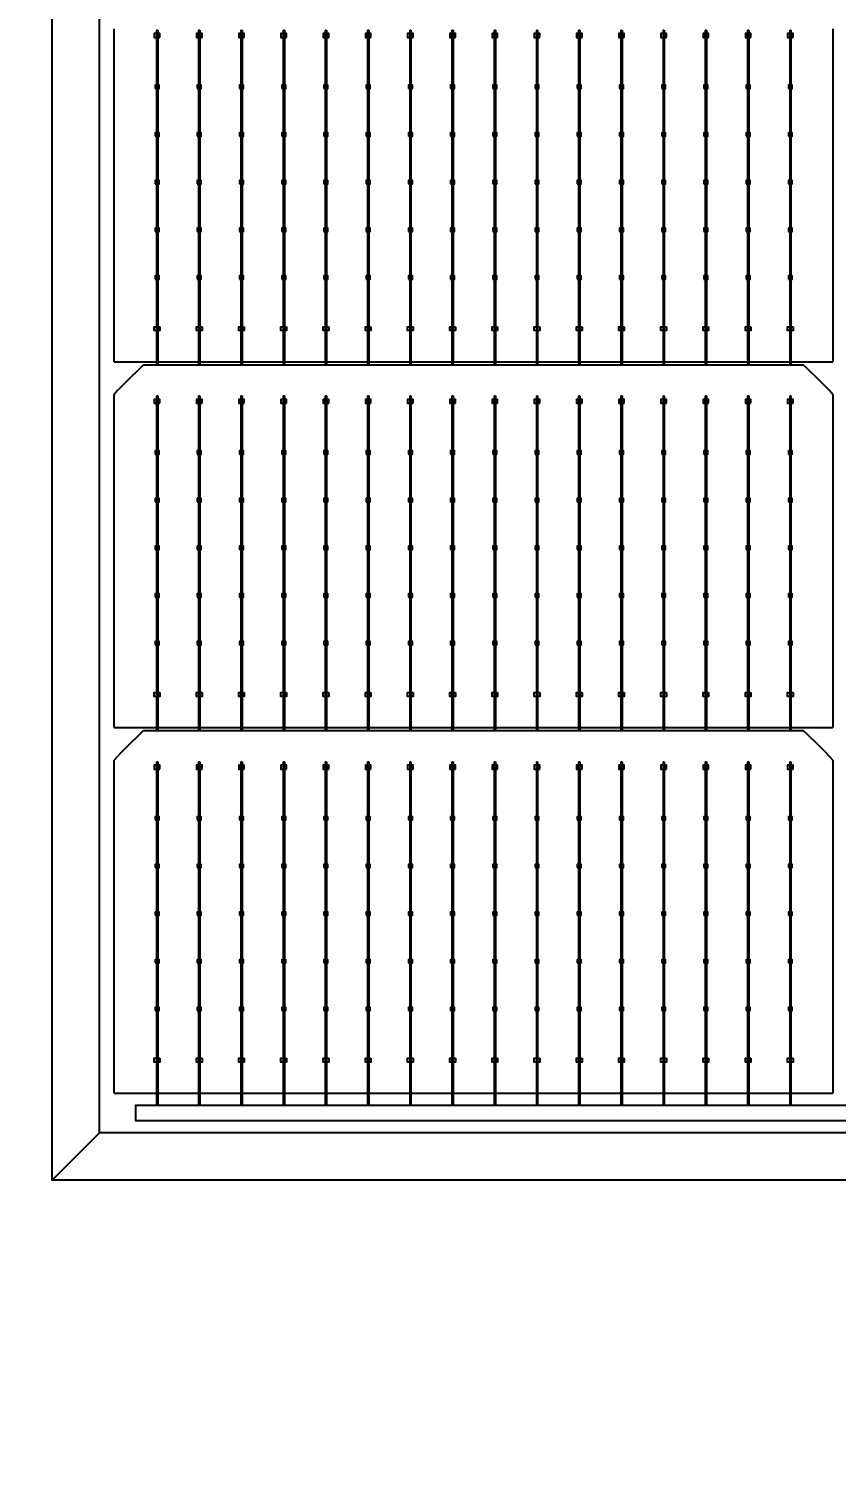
# Model space of a CAD drawing. Header units: millimetres. Extents: x 10297564 to 11610295, y -9287743 to -8409454.
# Drawn here: x 10666848 to 10668490, y -9208731 to -9205814 of the extents above; entities that cross this region are included whole.
import ezdxf

# ---------------------------------------------------------------- set-up
doc = ezdxf.new("R2010")
doc.units = ezdxf.units.MM
doc.header["$LTSCALE"] = 100
doc.layers.add('E1', color=1, linetype='Continuous')
doc.layers.add('TEXTLINE', color=1, linetype='Continuous')
doc.styles.add('HL-S1', font='DotumChe.ttf')
doc.dimstyles.new('HL-300', dxfattribs={"dimscale": 150, "dimtxt": 3, "dimasz": 0.8, "dimexe": 1.5, "dimexo": 2, "dimgap": 0.5, "dimtad": 1, "dimdec": 0, "dimzin": 0, "dimdsep": 46, "dimlunit": 6, "dimtxsty": 'HL-S1', "dimblk": 'HL-DOT', "dimcen": 1.5, "dimdle": 1.5, "dimclrd": 256, "dimclre": 256, "dimclrt": 3, "dimadec": 0, "dimazin": 0, "dimtfac": 1, "dimtdec": 0, "dimtix": 1, "dimtmove": 2, "dimatfit": 3, "dimldrblk": 'DOTSMALL', "dimfxl": 1.5, "dimtolj": 1, "dimtzin": 0, "dimlwd": -1, "dimarcsym": 0})

# ---------------------------------------------------------------- blocks, each defined once
blk = doc.blocks.new('635W')
for p, q in [((10686106.06, -10026339.84), (10686106.06, -10026424.64)), ((10686106.38, -10026339.84), (10686106.38, -10026424.64)), ((10686116.76, -10026339.84), (10686116.76, -10026424.64)), ((10686117.08, -10026339.84), (10686117.08, -10026424.64)), ((10686127.46, -10026339.84), (10686127.46, -10026424.64)), ((10686127.78, -10026339.84), (10686127.78, -10026424.64)), ((10686138.16, -10026339.84), (10686138.16, -10026424.64)), ((10686138.48, -10026339.84), (10686138.48, -10026424.64)), ((10686148.86, -10026339.84), (10686148.86, -10026424.64)), ((10686149.18, -10026339.84), (10686149.18, -10026424.64)), ((10686159.56, -10026339.84), (10686159.56, -10026424.64)), ((10686159.88, -10026339.84), (10686159.88, -10026424.64)), ((10686170.26, -10026339.84), (10686170.26, -10026424.64)), ((10686170.58, -10026339.84), (10686170.58, -10026424.64)), ((10686180.96, -10026339.84), (10686180.96, -10026424.64)), ((10686181.28, -10026339.84), (10686181.28, -10026424.64)), ((10686191.66, -10026339.84), (10686191.66, -10026424.64)), ((10686191.98, -10026339.84), (10686191.98, -10026424.64)), ((10686202.36, -10026339.84), (10686202.36, -10026424.64)), ((10686202.68, -10026339.84), (10686202.68, -10026424.64)), ((10686213.06, -10026339.84), (10686213.06, -10026424.64)), ((10686213.38, -10026339.84), (10686213.38, -10026424.64)), ((10686223.76, -10026339.84), (10686223.76, -10026424.64)), ((10686224.08, -10026339.84), (10686224.08, -10026424.64)), ((10686234.46, -10026339.84), (10686234.46, -10026424.64)), ((10686234.78, -10026339.84), (10686234.78, -10026424.64)), ((10686245.16, -10026339.84), (10686245.16, -10026424.64)), ((10686245.48, -10026339.84), (10686245.48, -10026424.64)), ((10686255.86, -10026339.84), (10686255.86, -10026424.64)), ((10686256.18, -10026339.84), (10686256.18, -10026424.64)), ((10686266.56, -10026339.84), (10686266.56, -10026424.64)), ((10686266.88, -10026339.84), (10686266.88, -10026424.64)), ((10686095.32, -10026423.84), (10686277.52, -10026423.84)), ((10686106.06, -10026432.51), (10686106.06, -10026517.32)), ((10686106.38, -10026432.51), (10686106.38, -10026517.32)), ((10686116.76, -10026432.51), (10686116.76, -10026517.32)), ((10686117.08, -10026432.51), (10686117.08, -10026517.32)), ((10686127.46, -10026432.51), (10686127.46, -10026517.32)), ((10686127.78, -10026432.51), (10686127.78, -10026517.32)), ((10686138.16, -10026432.51), (10686138.16, -10026517.32)), ((10686138.48, -10026432.51), (10686138.48, -10026517.32)), ((10686148.86, -10026432.51), (10686148.86, -10026517.32)), ((10686149.18, -10026432.51), (10686149.18, -10026517.32)), ((10686159.56, -10026432.51), (10686159.56, -10026517.32)), ((10686159.88, -10026432.51), (10686159.88, -10026517.32)), ((10686170.26, -10026432.51), (10686170.26, -10026517.32)), ((10686170.58, -10026432.51), (10686170.58, -10026517.32)), ((10686180.96, -10026432.51), (10686180.96, -10026517.32)), ((10686181.28, -10026432.51), (10686181.28, -10026517.32)), ((10686191.66, -10026432.51), (10686191.66, -10026517.32)), ((10686191.98, -10026432.51), (10686191.98, -10026517.32)), ((10686202.36, -10026432.51), (10686202.36, -10026517.32)), ((10686202.68, -10026432.51), (10686202.68, -10026517.32)), ((10686213.06, -10026432.51), (10686213.06, -10026517.32)), ((10686213.38, -10026432.51), (10686213.38, -10026517.32)), ((10686223.76, -10026432.51), (10686223.76, -10026517.32)), ((10686224.08, -10026432.51), (10686224.08, -10026517.32)), ((10686234.46, -10026432.51), (10686234.46, -10026517.32)), ((10686234.78, -10026432.51), (10686234.78, -10026517.32)), ((10686245.16, -10026432.51), (10686245.16, -10026517.32)), ((10686245.48, -10026432.51), (10686245.48, -10026517.32)), ((10686255.86, -10026432.51), (10686255.86, -10026517.32)), ((10686256.18, -10026432.51), (10686256.18, -10026517.32)), ((10686266.56, -10026432.51), (10686266.56, -10026517.32)), ((10686266.88, -10026432.51), (10686266.88, -10026517.32)), ((10686095.32, -10026516.51), (10686277.52, -10026516.51)), ((10686106.06, -10026525.19), (10686106.06, -10026612.19)), ((10686106.38, -10026525.19), (10686106.38, -10026612.19)), ((10686116.76, -10026525.19), (10686116.76, -10026612.19)), ((10686117.08, -10026525.19), (10686117.08, -10026612.19)), ((10686127.46, -10026525.19), (10686127.46, -10026612.19)), ((10686127.78, -10026525.19), (10686127.78, -10026612.19)), ((10686138.16, -10026525.19), (10686138.16, -10026612.19)), ((10686138.48, -10026525.19), (10686138.48, -10026612.19)), ((10686148.86, -10026525.19), (10686148.86, -10026612.19)), ((10686149.18, -10026525.19), (10686149.18, -10026612.19)), ((10686159.56, -10026525.19), (10686159.56, -10026612.19)), ((10686159.88, -10026525.19), (10686159.88, -10026612.19)), ((10686170.26, -10026525.19), (10686170.26, -10026612.19)), ((10686170.58, -10026525.19), (10686170.58, -10026612.19)), ((10686180.96, -10026525.19), (10686180.96, -10026612.19)), ((10686181.28, -10026525.19), (10686181.28, -10026612.19)), ((10686191.66, -10026525.19), (10686191.66, -10026612.19)), ((10686191.98, -10026525.19), (10686191.98, -10026612.19)), ((10686202.36, -10026525.19), (10686202.36, -10026612.19)), ((10686202.68, -10026525.19), (10686202.68, -10026612.19)), ((10686213.06, -10026525.19), (10686213.06, -10026612.19)), ((10686213.38, -10026525.19), (10686213.38, -10026612.19)), ((10686223.76, -10026525.19), (10686223.76, -10026612.19)), ((10686224.08, -10026525.19), (10686224.08, -10026612.19)), ((10686234.46, -10026525.19), (10686234.46, -10026612.19)), ((10686234.78, -10026525.19), (10686234.78, -10026612.19)), ((10686245.16, -10026525.19), (10686245.16, -10026612.19)), ((10686245.48, -10026525.19), (10686245.48, -10026612.19)), ((10686255.86, -10026525.19), (10686255.86, -10026612.19)), ((10686256.18, -10026525.19), (10686256.18, -10026612.19)), ((10686266.56, -10026525.19), (10686266.56, -10026612.19)), ((10686266.88, -10026525.19), (10686266.88, -10026612.19)), ((10686095.32, -10026609.19), (10686277.52, -10026609.19)), ((10686091.67, -10026619.21), (10686079.67, -10026631.21))]:
    blk.add_line(p, q)
for points in [[(10686079.67, -10024167.21), (10687212.67, -10024167.21), (10687212.67, -10026631.21), (10686079.67, -10026631.21)], [(10686091.67, -10024179.21), (10687200.67, -10024179.21), (10687200.67, -10026619.21), (10686091.67, -10026619.21)], [(10686106.92, -10026341.71), (10686106.92, -10026340.71), (10686105.52, -10026340.71), (10686105.52, -10026341.71)], [(10686117.62, -10026341.71), (10686117.62, -10026340.71), (10686116.22, -10026340.71), (10686116.22, -10026341.71)], [(10686128.32, -10026341.71), (10686128.32, -10026340.71), (10686126.92, -10026340.71), (10686126.92, -10026341.71)], [(10686139.02, -10026341.71), (10686139.02, -10026340.71), (10686137.62, -10026340.71), (10686137.62, -10026341.71)], [(10686149.72, -10026341.71), (10686149.72, -10026340.71), (10686148.32, -10026340.71), (10686148.32, -10026341.71)], [(10686160.42, -10026341.71), (10686160.42, -10026340.71), (10686159.02, -10026340.71), (10686159.02, -10026341.71)], [(10686171.12, -10026341.71), (10686171.12, -10026340.71), (10686169.72, -10026340.71), (10686169.72, -10026341.71)], [(10686181.82, -10026341.71), (10686181.82, -10026340.71), (10686180.42, -10026340.71), (10686180.42, -10026341.71)], [(10686192.52, -10026341.71), (10686192.52, -10026340.71), (10686191.12, -10026340.71), (10686191.12, -10026341.71)], [(10686203.22, -10026341.71), (10686203.22, -10026340.71), (10686201.82, -10026340.71), (10686201.82, -10026341.71)], [(10686213.92, -10026341.71), (10686213.92, -10026340.71), (10686212.52, -10026340.71), (10686212.52, -10026341.71)], [(10686224.62, -10026341.71), (10686224.62, -10026340.71), (10686223.22, -10026340.71), (10686223.22, -10026341.71)], [(10686235.32, -10026341.71), (10686235.32, -10026340.71), (10686233.92, -10026340.71), (10686233.92, -10026341.71)], [(10686246.02, -10026341.71), (10686246.02, -10026340.71), (10686244.62, -10026340.71), (10686244.62, -10026341.71)], [(10686256.72, -10026341.71), (10686256.72, -10026340.71), (10686255.32, -10026340.71), (10686255.32, -10026341.71)], [(10686267.42, -10026341.71), (10686267.42, -10026340.71), (10686266.02, -10026340.71), (10686266.02, -10026341.71)], [(10686105.72, -10026354.58), (10686106.72, -10026354.58), (10686106.72, -10026353.78), (10686105.72, -10026353.78)], [(10686116.42, -10026354.58), (10686117.42, -10026354.58), (10686117.42, -10026353.78), (10686116.42, -10026353.78)], [(10686127.12, -10026354.58), (10686128.12, -10026354.58), (10686128.12, -10026353.78), (10686127.12, -10026353.78)], [(10686137.82, -10026354.58), (10686138.82, -10026354.58), (10686138.82, -10026353.78), (10686137.82, -10026353.78)], [(10686148.52, -10026354.58), (10686149.52, -10026354.58), (10686149.52, -10026353.78), (10686148.52, -10026353.78)], [(10686159.22, -10026354.58), (10686160.22, -10026354.58), (10686160.22, -10026353.78), (10686159.22, -10026353.78)], [(10686169.92, -10026354.58), (10686170.92, -10026354.58), (10686170.92, -10026353.78), (10686169.92, -10026353.78)], [(10686180.62, -10026354.58), (10686181.62, -10026354.58), (10686181.62, -10026353.78), (10686180.62, -10026353.78)], [(10686191.32, -10026354.58), (10686192.32, -10026354.58), (10686192.32, -10026353.78), (10686191.32, -10026353.78)], [(10686202.02, -10026354.58), (10686203.02, -10026354.58), (10686203.02, -10026353.78), (10686202.02, -10026353.78)], [(10686212.72, -10026354.58), (10686213.72, -10026354.58), (10686213.72, -10026353.78), (10686212.72, -10026353.78)], [(10686223.42, -10026354.58), (10686224.42, -10026354.58), (10686224.42, -10026353.78), (10686223.42, -10026353.78)], [(10686234.12, -10026354.58), (10686235.12, -10026354.58), (10686235.12, -10026353.78), (10686234.12, -10026353.78)], [(10686244.82, -10026354.58), (10686245.82, -10026354.58), (10686245.82, -10026353.78), (10686244.82, -10026353.78)], [(10686255.52, -10026354.58), (10686256.52, -10026354.58), (10686256.52, -10026353.78), (10686255.52, -10026353.78)], [(10686266.22, -10026354.58), (10686267.22, -10026354.58), (10686267.22, -10026353.78), (10686266.22, -10026353.78)], [(10686105.72, -10026366.66), (10686106.72, -10026366.66), (10686106.72, -10026365.86), (10686105.72, -10026365.86)], [(10686116.42, -10026366.66), (10686117.42, -10026366.66), (10686117.42, -10026365.86), (10686116.42, -10026365.86)], [(10686127.12, -10026366.66), (10686128.12, -10026366.66), (10686128.12, -10026365.86), (10686127.12, -10026365.86)], [(10686137.82, -10026366.66), (10686138.82, -10026366.66), (10686138.82, -10026365.86), (10686137.82, -10026365.86)], [(10686148.52, -10026366.66), (10686149.52, -10026366.66), (10686149.52, -10026365.86), (10686148.52, -10026365.86)], [(10686159.22, -10026366.66), (10686160.22, -10026366.66), (10686160.22, -10026365.86), (10686159.22, -10026365.86)], [(10686169.92, -10026366.66), (10686170.92, -10026366.66), (10686170.92, -10026365.86), (10686169.92, -10026365.86)], [(10686180.62, -10026366.66), (10686181.62, -10026366.66), (10686181.62, -10026365.86), (10686180.62, -10026365.86)], [(10686191.32, -10026366.66), (10686192.32, -10026366.66), (10686192.32, -10026365.86), (10686191.32, -10026365.86)], [(10686202.02, -10026366.66), (10686203.02, -10026366.66), (10686203.02, -10026365.86), (10686202.02, -10026365.86)], [(10686212.72, -10026366.66), (10686213.72, -10026366.66), (10686213.72, -10026365.86), (10686212.72, -10026365.86)], [(10686223.42, -10026366.66), (10686224.42, -10026366.66), (10686224.42, -10026365.86), (10686223.42, -10026365.86)], [(10686234.12, -10026366.66), (10686235.12, -10026366.66), (10686235.12, -10026365.86), (10686234.12, -10026365.86)], [(10686244.82, -10026366.66), (10686245.82, -10026366.66), (10686245.82, -10026365.86), (10686244.82, -10026365.86)], [(10686255.52, -10026366.66), (10686256.52, -10026366.66), (10686256.52, -10026365.86), (10686255.52, -10026365.86)], [(10686266.22, -10026366.66), (10686267.22, -10026366.66), (10686267.22, -10026365.86), (10686266.22, -10026365.86)], [(10686105.72, -10026378.74), (10686106.72, -10026378.74), (10686106.72, -10026377.94), (10686105.72, -10026377.94)], [(10686116.42, -10026378.74), (10686117.42, -10026378.74), (10686117.42, -10026377.94), (10686116.42, -10026377.94)], [(10686127.12, -10026378.74), (10686128.12, -10026378.74), (10686128.12, -10026377.94), (10686127.12, -10026377.94)], [(10686137.82, -10026378.74), (10686138.82, -10026378.74), (10686138.82, -10026377.94), (10686137.82, -10026377.94)], [(10686148.52, -10026378.74), (10686149.52, -10026378.74), (10686149.52, -10026377.94), (10686148.52, -10026377.94)], [(10686159.22, -10026378.74), (10686160.22, -10026378.74), (10686160.22, -10026377.94), (10686159.22, -10026377.94)], [(10686169.92, -10026378.74), (10686170.92, -10026378.74), (10686170.92, -10026377.94), (10686169.92, -10026377.94)], [(10686180.62, -10026378.74), (10686181.62, -10026378.74), (10686181.62, -10026377.94), (10686180.62, -10026377.94)], [(10686191.32, -10026378.74), (10686192.32, -10026378.74), (10686192.32, -10026377.94), (10686191.32, -10026377.94)], [(10686202.02, -10026378.74), (10686203.02, -10026378.74), (10686203.02, -10026377.94), (10686202.02, -10026377.94)], [(10686212.72, -10026378.74), (10686213.72, -10026378.74), (10686213.72, -10026377.94), (10686212.72, -10026377.94)], [(10686223.42, -10026378.74), (10686224.42, -10026378.74), (10686224.42, -10026377.94), (10686223.42, -10026377.94)], [(10686234.12, -10026378.74), (10686235.12, -10026378.74), (10686235.12, -10026377.94), (10686234.12, -10026377.94)], [(10686244.82, -10026378.74), (10686245.82, -10026378.74), (10686245.82, -10026377.94), (10686244.82, -10026377.94)], [(10686255.52, -10026378.74), (10686256.52, -10026378.74), (10686256.52, -10026377.94), (10686255.52, -10026377.94)], [(10686266.22, -10026378.74), (10686267.22, -10026378.74), (10686267.22, -10026377.94), (10686266.22, -10026377.94)], [(10686105.72, -10026390.82), (10686106.72, -10026390.82), (10686106.72, -10026390.02), (10686105.72, -10026390.02)], [(10686116.42, -10026390.82), (10686117.42, -10026390.82), (10686117.42, -10026390.02), (10686116.42, -10026390.02)], [(10686127.12, -10026390.82), (10686128.12, -10026390.82), (10686128.12, -10026390.02), (10686127.12, -10026390.02)], [(10686137.82, -10026390.82), (10686138.82, -10026390.82), (10686138.82, -10026390.02), (10686137.82, -10026390.02)], [(10686148.52, -10026390.82), (10686149.52, -10026390.82), (10686149.52, -10026390.02), (10686148.52, -10026390.02)], [(10686159.22, -10026390.82), (10686160.22, -10026390.82), (10686160.22, -10026390.02), (10686159.22, -10026390.02)], [(10686169.92, -10026390.82), (10686170.92, -10026390.82), (10686170.92, -10026390.02), (10686169.92, -10026390.02)], [(10686180.62, -10026390.82), (10686181.62, -10026390.82), (10686181.62, -10026390.02), (10686180.62, -10026390.02)], [(10686191.32, -10026390.82), (10686192.32, -10026390.82), (10686192.32, -10026390.02), (10686191.32, -10026390.02)], [(10686202.02, -10026390.82), (10686203.02, -10026390.82), (10686203.02, -10026390.02), (10686202.02, -10026390.02)], [(10686212.72, -10026390.82), (10686213.72, -10026390.82), (10686213.72, -10026390.02), (10686212.72, -10026390.02)], [(10686223.42, -10026390.82), (10686224.42, -10026390.82), (10686224.42, -10026390.02), (10686223.42, -10026390.02)], [(10686234.12, -10026390.82), (10686235.12, -10026390.82), (10686235.12, -10026390.02), (10686234.12, -10026390.02)], [(10686244.82, -10026390.82), (10686245.82, -10026390.82), (10686245.82, -10026390.02), (10686244.82, -10026390.02)], [(10686255.52, -10026390.82), (10686256.52, -10026390.82), (10686256.52, -10026390.02), (10686255.52, -10026390.02)], [(10686266.22, -10026390.82), (10686267.22, -10026390.82), (10686267.22, -10026390.02), (10686266.22, -10026390.02)], [(10686105.72, -10026402.9), (10686106.72, -10026402.9), (10686106.72, -10026402.1), (10686105.72, -10026402.1)], [(10686116.42, -10026402.9), (10686117.42, -10026402.9), (10686117.42, -10026402.1), (10686116.42, -10026402.1)], [(10686127.12, -10026402.9), (10686128.12, -10026402.9), (10686128.12, -10026402.1), (10686127.12, -10026402.1)], [(10686137.82, -10026402.9), (10686138.82, -10026402.9), (10686138.82, -10026402.1), (10686137.82, -10026402.1)], [(10686148.52, -10026402.9), (10686149.52, -10026402.9), (10686149.52, -10026402.1), (10686148.52, -10026402.1)], [(10686159.22, -10026402.9), (10686160.22, -10026402.9), (10686160.22, -10026402.1), (10686159.22, -10026402.1)], [(10686169.92, -10026402.9), (10686170.92, -10026402.9), (10686170.92, -10026402.1), (10686169.92, -10026402.1)], [(10686180.62, -10026402.9), (10686181.62, -10026402.9), (10686181.62, -10026402.1), (10686180.62, -10026402.1)], [(10686191.32, -10026402.9), (10686192.32, -10026402.9), (10686192.32, -10026402.1), (10686191.32, -10026402.1)], [(10686202.02, -10026402.9), (10686203.02, -10026402.9), (10686203.02, -10026402.1), (10686202.02, -10026402.1)], [(10686212.72, -10026402.9), (10686213.72, -10026402.9), (10686213.72, -10026402.1), (10686212.72, -10026402.1)], [(10686223.42, -10026402.9), (10686224.42, -10026402.9), (10686224.42, -10026402.1), (10686223.42, -10026402.1)], [(10686234.12, -10026402.9), (10686235.12, -10026402.9), (10686235.12, -10026402.1), (10686234.12, -10026402.1)], [(10686244.82, -10026402.9), (10686245.82, -10026402.9), (10686245.82, -10026402.1), (10686244.82, -10026402.1)], [(10686255.52, -10026402.9), (10686256.52, -10026402.9), (10686256.52, -10026402.1), (10686255.52, -10026402.1)], [(10686266.22, -10026402.9), (10686267.22, -10026402.9), (10686267.22, -10026402.1), (10686266.22, -10026402.1)], [(10686106.92, -10026414.97), (10686106.92, -10026415.97), (10686105.52, -10026415.97), (10686105.52, -10026414.97)], [(10686117.62, -10026414.97), (10686117.62, -10026415.97), (10686116.22, -10026415.97), (10686116.22, -10026414.97)], [(10686128.32, -10026414.97), (10686128.32, -10026415.97), (10686126.92, -10026415.97), (10686126.92, -10026414.97)], [(10686139.02, -10026414.97), (10686139.02, -10026415.97), (10686137.62, -10026415.97), (10686137.62, -10026414.97)], [(10686149.72, -10026414.97), (10686149.72, -10026415.97), (10686148.32, -10026415.97), (10686148.32, -10026414.97)], [(10686160.42, -10026414.97), (10686160.42, -10026415.97), (10686159.02, -10026415.97), (10686159.02, -10026414.97)], [(10686171.12, -10026414.97), (10686171.12, -10026415.97), (10686169.72, -10026415.97), (10686169.72, -10026414.97)], [(10686181.82, -10026414.97), (10686181.82, -10026415.97), (10686180.42, -10026415.97), (10686180.42, -10026414.97)], [(10686192.52, -10026414.97), (10686192.52, -10026415.97), (10686191.12, -10026415.97), (10686191.12, -10026414.97)], [(10686203.22, -10026414.97), (10686203.22, -10026415.97), (10686201.82, -10026415.97), (10686201.82, -10026414.97)], [(10686213.92, -10026414.97), (10686213.92, -10026415.97), (10686212.52, -10026415.97), (10686212.52, -10026414.97)], [(10686224.62, -10026414.97), (10686224.62, -10026415.97), (10686223.22, -10026415.97), (10686223.22, -10026414.97)], [(10686235.32, -10026414.97), (10686235.32, -10026415.97), (10686233.92, -10026415.97), (10686233.92, -10026414.97)], [(10686246.02, -10026414.97), (10686246.02, -10026415.97), (10686244.62, -10026415.97), (10686244.62, -10026414.97)], [(10686256.72, -10026414.97), (10686256.72, -10026415.97), (10686255.32, -10026415.97), (10686255.32, -10026414.97)], [(10686267.42, -10026414.97), (10686267.42, -10026415.97), (10686266.02, -10026415.97), (10686266.02, -10026414.97)], [(10686106.92, -10026434.38), (10686106.92, -10026433.38), (10686105.52, -10026433.38), (10686105.52, -10026434.38)], [(10686117.62, -10026434.38), (10686117.62, -10026433.38), (10686116.22, -10026433.38), (10686116.22, -10026434.38)], [(10686128.32, -10026434.38), (10686128.32, -10026433.38), (10686126.92, -10026433.38), (10686126.92, -10026434.38)], [(10686139.02, -10026434.38), (10686139.02, -10026433.38), (10686137.62, -10026433.38), (10686137.62, -10026434.38)], [(10686149.72, -10026434.38), (10686149.72, -10026433.38), (10686148.32, -10026433.38), (10686148.32, -10026434.38)], [(10686160.42, -10026434.38), (10686160.42, -10026433.38), (10686159.02, -10026433.38), (10686159.02, -10026434.38)], [(10686171.12, -10026434.38), (10686171.12, -10026433.38), (10686169.72, -10026433.38), (10686169.72, -10026434.38)], [(10686181.82, -10026434.38), (10686181.82, -10026433.38), (10686180.42, -10026433.38), (10686180.42, -10026434.38)], [(10686192.52, -10026434.38), (10686192.52, -10026433.38), (10686191.12, -10026433.38), (10686191.12, -10026434.38)], [(10686203.22, -10026434.38), (10686203.22, -10026433.38), (10686201.82, -10026433.38), (10686201.82, -10026434.38)], [(10686213.92, -10026434.38), (10686213.92, -10026433.38), (10686212.52, -10026433.38), (10686212.52, -10026434.38)], [(10686224.62, -10026434.38), (10686224.62, -10026433.38), (10686223.22, -10026433.38), (10686223.22, -10026434.38)], [(10686235.32, -10026434.38), (10686235.32, -10026433.38), (10686233.92, -10026433.38), (10686233.92, -10026434.38)], [(10686246.02, -10026434.38), (10686246.02, -10026433.38), (10686244.62, -10026433.38), (10686244.62, -10026434.38)], [(10686256.72, -10026434.38), (10686256.72, -10026433.38), (10686255.32, -10026433.38), (10686255.32, -10026434.38)], [(10686267.42, -10026434.38), (10686267.42, -10026433.38), (10686266.02, -10026433.38), (10686266.02, -10026434.38)], [(10686105.72, -10026447.25), (10686106.72, -10026447.25), (10686106.72, -10026446.45), (10686105.72, -10026446.45)], [(10686116.42, -10026447.25), (10686117.42, -10026447.25), (10686117.42, -10026446.45), (10686116.42, -10026446.45)], [(10686127.12, -10026447.25), (10686128.12, -10026447.25), (10686128.12, -10026446.45), (10686127.12, -10026446.45)], [(10686137.82, -10026447.25), (10686138.82, -10026447.25), (10686138.82, -10026446.45), (10686137.82, -10026446.45)], [(10686148.52, -10026447.25), (10686149.52, -10026447.25), (10686149.52, -10026446.45), (10686148.52, -10026446.45)], [(10686159.22, -10026447.25), (10686160.22, -10026447.25), (10686160.22, -10026446.45), (10686159.22, -10026446.45)], [(10686169.92, -10026447.25), (10686170.92, -10026447.25), (10686170.92, -10026446.45), (10686169.92, -10026446.45)], [(10686180.62, -10026447.25), (10686181.62, -10026447.25), (10686181.62, -10026446.45), (10686180.62, -10026446.45)], [(10686191.32, -10026447.25), (10686192.32, -10026447.25), (10686192.32, -10026446.45), (10686191.32, -10026446.45)], [(10686202.02, -10026447.25), (10686203.02, -10026447.25), (10686203.02, -10026446.45), (10686202.02, -10026446.45)], [(10686212.72, -10026447.25), (10686213.72, -10026447.25), (10686213.72, -10026446.45), (10686212.72, -10026446.45)], [(10686223.42, -10026447.25), (10686224.42, -10026447.25), (10686224.42, -10026446.45), (10686223.42, -10026446.45)], [(10686234.12, -10026447.25), (10686235.12, -10026447.25), (10686235.12, -10026446.45), (10686234.12, -10026446.45)], [(10686244.82, -10026447.25), (10686245.82, -10026447.25), (10686245.82, -10026446.45), (10686244.82, -10026446.45)], [(10686255.52, -10026447.25), (10686256.52, -10026447.25), (10686256.52, -10026446.45), (10686255.52, -10026446.45)], [(10686266.22, -10026447.25), (10686267.22, -10026447.25), (10686267.22, -10026446.45), (10686266.22, -10026446.45)], [(10686105.72, -10026459.33), (10686106.72, -10026459.33), (10686106.72, -10026458.53), (10686105.72, -10026458.53)], [(10686116.42, -10026459.33), (10686117.42, -10026459.33), (10686117.42, -10026458.53), (10686116.42, -10026458.53)], [(10686127.12, -10026459.33), (10686128.12, -10026459.33), (10686128.12, -10026458.53), (10686127.12, -10026458.53)], [(10686137.82, -10026459.33), (10686138.82, -10026459.33), (10686138.82, -10026458.53), (10686137.82, -10026458.53)], [(10686148.52, -10026459.33), (10686149.52, -10026459.33), (10686149.52, -10026458.53), (10686148.52, -10026458.53)], [(10686159.22, -10026459.33), (10686160.22, -10026459.33), (10686160.22, -10026458.53), (10686159.22, -10026458.53)], [(10686169.92, -10026459.33), (10686170.92, -10026459.33), (10686170.92, -10026458.53), (10686169.92, -10026458.53)], [(10686180.62, -10026459.33), (10686181.62, -10026459.33), (10686181.62, -10026458.53), (10686180.62, -10026458.53)], [(10686191.32, -10026459.33), (10686192.32, -10026459.33), (10686192.32, -10026458.53), (10686191.32, -10026458.53)], [(10686202.02, -10026459.33), (10686203.02, -10026459.33), (10686203.02, -10026458.53), (10686202.02, -10026458.53)], [(10686212.72, -10026459.33), (10686213.72, -10026459.33), (10686213.72, -10026458.53), (10686212.72, -10026458.53)], [(10686223.42, -10026459.33), (10686224.42, -10026459.33), (10686224.42, -10026458.53), (10686223.42, -10026458.53)], [(10686234.12, -10026459.33), (10686235.12, -10026459.33), (10686235.12, -10026458.53), (10686234.12, -10026458.53)], [(10686244.82, -10026459.33), (10686245.82, -10026459.33), (10686245.82, -10026458.53), (10686244.82, -10026458.53)], [(10686255.52, -10026459.33), (10686256.52, -10026459.33), (10686256.52, -10026458.53), (10686255.52, -10026458.53)], [(10686266.22, -10026459.33), (10686267.22, -10026459.33), (10686267.22, -10026458.53), (10686266.22, -10026458.53)], [(10686105.72, -10026471.41), (10686106.72, -10026471.41), (10686106.72, -10026470.61), (10686105.72, -10026470.61)], [(10686116.42, -10026471.41), (10686117.42, -10026471.41), (10686117.42, -10026470.61), (10686116.42, -10026470.61)], [(10686127.12, -10026471.41), (10686128.12, -10026471.41), (10686128.12, -10026470.61), (10686127.12, -10026470.61)], [(10686137.82, -10026471.41), (10686138.82, -10026471.41), (10686138.82, -10026470.61), (10686137.82, -10026470.61)], [(10686148.52, -10026471.41), (10686149.52, -10026471.41), (10686149.52, -10026470.61), (10686148.52, -10026470.61)], [(10686159.22, -10026471.41), (10686160.22, -10026471.41), (10686160.22, -10026470.61), (10686159.22, -10026470.61)], [(10686169.92, -10026471.41), (10686170.92, -10026471.41), (10686170.92, -10026470.61), (10686169.92, -10026470.61)], [(10686180.62, -10026471.41), (10686181.62, -10026471.41), (10686181.62, -10026470.61), (10686180.62, -10026470.61)], [(10686191.32, -10026471.41), (10686192.32, -10026471.41), (10686192.32, -10026470.61), (10686191.32, -10026470.61)], [(10686202.02, -10026471.41), (10686203.02, -10026471.41), (10686203.02, -10026470.61), (10686202.02, -10026470.61)], [(10686212.72, -10026471.41), (10686213.72, -10026471.41), (10686213.72, -10026470.61), (10686212.72, -10026470.61)], [(10686223.42, -10026471.41), (10686224.42, -10026471.41), (10686224.42, -10026470.61), (10686223.42, -10026470.61)], [(10686234.12, -10026471.41), (10686235.12, -10026471.41), (10686235.12, -10026470.61), (10686234.12, -10026470.61)], [(10686244.82, -10026471.41), (10686245.82, -10026471.41), (10686245.82, -10026470.61), (10686244.82, -10026470.61)], [(10686255.52, -10026471.41), (10686256.52, -10026471.41), (10686256.52, -10026470.61), (10686255.52, -10026470.61)], [(10686266.22, -10026471.41), (10686267.22, -10026471.41), (10686267.22, -10026470.61), (10686266.22, -10026470.61)], [(10686105.72, -10026483.49), (10686106.72, -10026483.49), (10686106.72, -10026482.69), (10686105.72, -10026482.69)], [(10686116.42, -10026483.49), (10686117.42, -10026483.49), (10686117.42, -10026482.69), (10686116.42, -10026482.69)], [(10686127.12, -10026483.49), (10686128.12, -10026483.49), (10686128.12, -10026482.69), (10686127.12, -10026482.69)], [(10686137.82, -10026483.49), (10686138.82, -10026483.49), (10686138.82, -10026482.69), (10686137.82, -10026482.69)], [(10686148.52, -10026483.49), (10686149.52, -10026483.49), (10686149.52, -10026482.69), (10686148.52, -10026482.69)], [(10686159.22, -10026483.49), (10686160.22, -10026483.49), (10686160.22, -10026482.69), (10686159.22, -10026482.69)], [(10686169.92, -10026483.49), (10686170.92, -10026483.49), (10686170.92, -10026482.69), (10686169.92, -10026482.69)], [(10686180.62, -10026483.49), (10686181.62, -10026483.49), (10686181.62, -10026482.69), (10686180.62, -10026482.69)], [(10686191.32, -10026483.49), (10686192.32, -10026483.49), (10686192.32, -10026482.69), (10686191.32, -10026482.69)], [(10686202.02, -10026483.49), (10686203.02, -10026483.49), (10686203.02, -10026482.69), (10686202.02, -10026482.69)], [(10686212.72, -10026483.49), (10686213.72, -10026483.49), (10686213.72, -10026482.69), (10686212.72, -10026482.69)], [(10686223.42, -10026483.49), (10686224.42, -10026483.49), (10686224.42, -10026482.69), (10686223.42, -10026482.69)], [(10686234.12, -10026483.49), (10686235.12, -10026483.49), (10686235.12, -10026482.69), (10686234.12, -10026482.69)], [(10686244.82, -10026483.49), (10686245.82, -10026483.49), (10686245.82, -10026482.69), (10686244.82, -10026482.69)], [(10686255.52, -10026483.49), (10686256.52, -10026483.49), (10686256.52, -10026482.69), (10686255.52, -10026482.69)], [(10686266.22, -10026483.49), (10686267.22, -10026483.49), (10686267.22, -10026482.69), (10686266.22, -10026482.69)], [(10686105.72, -10026495.57), (10686106.72, -10026495.57), (10686106.72, -10026494.77), (10686105.72, -10026494.77)], [(10686116.42, -10026495.57), (10686117.42, -10026495.57), (10686117.42, -10026494.77), (10686116.42, -10026494.77)], [(10686127.12, -10026495.57), (10686128.12, -10026495.57), (10686128.12, -10026494.77), (10686127.12, -10026494.77)], [(10686137.82, -10026495.57), (10686138.82, -10026495.57), (10686138.82, -10026494.77), (10686137.82, -10026494.77)], [(10686148.52, -10026495.57), (10686149.52, -10026495.57), (10686149.52, -10026494.77), (10686148.52, -10026494.77)], [(10686159.22, -10026495.57), (10686160.22, -10026495.57), (10686160.22, -10026494.77), (10686159.22, -10026494.77)], [(10686169.92, -10026495.57), (10686170.92, -10026495.57), (10686170.92, -10026494.77), (10686169.92, -10026494.77)], [(10686180.62, -10026495.57), (10686181.62, -10026495.57), (10686181.62, -10026494.77), (10686180.62, -10026494.77)], [(10686191.32, -10026495.57), (10686192.32, -10026495.57), (10686192.32, -10026494.77), (10686191.32, -10026494.77)], [(10686202.02, -10026495.57), (10686203.02, -10026495.57), (10686203.02, -10026494.77), (10686202.02, -10026494.77)], [(10686212.72, -10026495.57), (10686213.72, -10026495.57), (10686213.72, -10026494.77), (10686212.72, -10026494.77)], [(10686223.42, -10026495.57), (10686224.42, -10026495.57), (10686224.42, -10026494.77), (10686223.42, -10026494.77)], [(10686234.12, -10026495.57), (10686235.12, -10026495.57), (10686235.12, -10026494.77), (10686234.12, -10026494.77)], [(10686244.82, -10026495.57), (10686245.82, -10026495.57), (10686245.82, -10026494.77), (10686244.82, -10026494.77)], [(10686255.52, -10026495.57), (10686256.52, -10026495.57), (10686256.52, -10026494.77), (10686255.52, -10026494.77)], [(10686266.22, -10026495.57), (10686267.22, -10026495.57), (10686267.22, -10026494.77), (10686266.22, -10026494.77)], [(10686106.92, -10026507.64), (10686106.92, -10026508.64), (10686105.52, -10026508.64), (10686105.52, -10026507.64)], [(10686117.62, -10026507.64), (10686117.62, -10026508.64), (10686116.22, -10026508.64), (10686116.22, -10026507.64)], [(10686128.32, -10026507.64), (10686128.32, -10026508.64), (10686126.92, -10026508.64), (10686126.92, -10026507.64)], [(10686139.02, -10026507.64), (10686139.02, -10026508.64), (10686137.62, -10026508.64), (10686137.62, -10026507.64)], [(10686149.72, -10026507.64), (10686149.72, -10026508.64), (10686148.32, -10026508.64), (10686148.32, -10026507.64)], [(10686160.42, -10026507.64), (10686160.42, -10026508.64), (10686159.02, -10026508.64), (10686159.02, -10026507.64)], [(10686171.12, -10026507.64), (10686171.12, -10026508.64), (10686169.72, -10026508.64), (10686169.72, -10026507.64)], [(10686181.82, -10026507.64), (10686181.82, -10026508.64), (10686180.42, -10026508.64), (10686180.42, -10026507.64)], [(10686192.52, -10026507.64), (10686192.52, -10026508.64), (10686191.12, -10026508.64), (10686191.12, -10026507.64)], [(10686203.22, -10026507.64), (10686203.22, -10026508.64), (10686201.82, -10026508.64), (10686201.82, -10026507.64)], [(10686213.92, -10026507.64), (10686213.92, -10026508.64), (10686212.52, -10026508.64), (10686212.52, -10026507.64)], [(10686224.62, -10026507.64), (10686224.62, -10026508.64), (10686223.22, -10026508.64), (10686223.22, -10026507.64)], [(10686235.32, -10026507.64), (10686235.32, -10026508.64), (10686233.92, -10026508.64), (10686233.92, -10026507.64)], [(10686246.02, -10026507.64), (10686246.02, -10026508.64), (10686244.62, -10026508.64), (10686244.62, -10026507.64)], [(10686256.72, -10026507.64), (10686256.72, -10026508.64), (10686255.32, -10026508.64), (10686255.32, -10026507.64)], [(10686267.42, -10026507.64), (10686267.42, -10026508.64), (10686266.02, -10026508.64), (10686266.02, -10026507.64)], [(10686106.92, -10026527.06), (10686106.92, -10026526.06), (10686105.52, -10026526.06), (10686105.52, -10026527.06)], [(10686117.62, -10026527.06), (10686117.62, -10026526.06), (10686116.22, -10026526.06), (10686116.22, -10026527.06)], [(10686128.32, -10026527.06), (10686128.32, -10026526.06), (10686126.92, -10026526.06), (10686126.92, -10026527.06)], [(10686139.02, -10026527.06), (10686139.02, -10026526.06), (10686137.62, -10026526.06), (10686137.62, -10026527.06)], [(10686149.72, -10026527.06), (10686149.72, -10026526.06), (10686148.32, -10026526.06), (10686148.32, -10026527.06)], [(10686160.42, -10026527.06), (10686160.42, -10026526.06), (10686159.02, -10026526.06), (10686159.02, -10026527.06)], [(10686171.12, -10026527.06), (10686171.12, -10026526.06), (10686169.72, -10026526.06), (10686169.72, -10026527.06)], [(10686181.82, -10026527.06), (10686181.82, -10026526.06), (10686180.42, -10026526.06), (10686180.42, -10026527.06)], [(10686192.52, -10026527.06), (10686192.52, -10026526.06), (10686191.12, -10026526.06), (10686191.12, -10026527.06)], [(10686203.22, -10026527.06), (10686203.22, -10026526.06), (10686201.82, -10026526.06), (10686201.82, -10026527.06)], [(10686213.92, -10026527.06), (10686213.92, -10026526.06), (10686212.52, -10026526.06), (10686212.52, -10026527.06)], [(10686224.62, -10026527.06), (10686224.62, -10026526.06), (10686223.22, -10026526.06), (10686223.22, -10026527.06)], [(10686235.32, -10026527.06), (10686235.32, -10026526.06), (10686233.92, -10026526.06), (10686233.92, -10026527.06)], [(10686246.02, -10026527.06), (10686246.02, -10026526.06), (10686244.62, -10026526.06), (10686244.62, -10026527.06)], [(10686256.72, -10026527.06), (10686256.72, -10026526.06), (10686255.32, -10026526.06), (10686255.32, -10026527.06)], [(10686267.42, -10026527.06), (10686267.42, -10026526.06), (10686266.02, -10026526.06), (10686266.02, -10026527.06)], [(10686105.72, -10026539.93), (10686106.72, -10026539.93), (10686106.72, -10026539.13), (10686105.72, -10026539.13)], [(10686116.42, -10026539.93), (10686117.42, -10026539.93), (10686117.42, -10026539.13), (10686116.42, -10026539.13)], [(10686127.12, -10026539.93), (10686128.12, -10026539.93), (10686128.12, -10026539.13), (10686127.12, -10026539.13)], [(10686137.82, -10026539.93), (10686138.82, -10026539.93), (10686138.82, -10026539.13), (10686137.82, -10026539.13)], [(10686148.52, -10026539.93), (10686149.52, -10026539.93), (10686149.52, -10026539.13), (10686148.52, -10026539.13)], [(10686159.22, -10026539.93), (10686160.22, -10026539.93), (10686160.22, -10026539.13), (10686159.22, -10026539.13)], [(10686169.92, -10026539.93), (10686170.92, -10026539.93), (10686170.92, -10026539.13), (10686169.92, -10026539.13)], [(10686180.62, -10026539.93), (10686181.62, -10026539.93), (10686181.62, -10026539.13), (10686180.62, -10026539.13)], [(10686191.32, -10026539.93), (10686192.32, -10026539.93), (10686192.32, -10026539.13), (10686191.32, -10026539.13)], [(10686202.02, -10026539.93), (10686203.02, -10026539.93), (10686203.02, -10026539.13), (10686202.02, -10026539.13)], [(10686212.72, -10026539.93), (10686213.72, -10026539.93), (10686213.72, -10026539.13), (10686212.72, -10026539.13)], [(10686223.42, -10026539.93), (10686224.42, -10026539.93), (10686224.42, -10026539.13), (10686223.42, -10026539.13)], [(10686234.12, -10026539.93), (10686235.12, -10026539.93), (10686235.12, -10026539.13), (10686234.12, -10026539.13)], [(10686244.82, -10026539.93), (10686245.82, -10026539.93), (10686245.82, -10026539.13), (10686244.82, -10026539.13)], [(10686255.52, -10026539.93), (10686256.52, -10026539.93), (10686256.52, -10026539.13), (10686255.52, -10026539.13)], [(10686266.22, -10026539.93), (10686267.22, -10026539.93), (10686267.22, -10026539.13), (10686266.22, -10026539.13)], [(10686105.72, -10026552.01), (10686106.72, -10026552.01), (10686106.72, -10026551.21), (10686105.72, -10026551.21)], [(10686116.42, -10026552.01), (10686117.42, -10026552.01), (10686117.42, -10026551.21), (10686116.42, -10026551.21)], [(10686127.12, -10026552.01), (10686128.12, -10026552.01), (10686128.12, -10026551.21), (10686127.12, -10026551.21)], [(10686137.82, -10026552.01), (10686138.82, -10026552.01), (10686138.82, -10026551.21), (10686137.82, -10026551.21)], [(10686148.52, -10026552.01), (10686149.52, -10026552.01), (10686149.52, -10026551.21), (10686148.52, -10026551.21)], [(10686159.22, -10026552.01), (10686160.22, -10026552.01), (10686160.22, -10026551.21), (10686159.22, -10026551.21)], [(10686169.92, -10026552.01), (10686170.92, -10026552.01), (10686170.92, -10026551.21), (10686169.92, -10026551.21)], [(10686180.62, -10026552.01), (10686181.62, -10026552.01), (10686181.62, -10026551.21), (10686180.62, -10026551.21)], [(10686191.32, -10026552.01), (10686192.32, -10026552.01), (10686192.32, -10026551.21), (10686191.32, -10026551.21)], [(10686202.02, -10026552.01), (10686203.02, -10026552.01), (10686203.02, -10026551.21), (10686202.02, -10026551.21)], [(10686212.72, -10026552.01), (10686213.72, -10026552.01), (10686213.72, -10026551.21), (10686212.72, -10026551.21)], [(10686223.42, -10026552.01), (10686224.42, -10026552.01), (10686224.42, -10026551.21), (10686223.42, -10026551.21)], [(10686234.12, -10026552.01), (10686235.12, -10026552.01), (10686235.12, -10026551.21), (10686234.12, -10026551.21)], [(10686244.82, -10026552.01), (10686245.82, -10026552.01), (10686245.82, -10026551.21), (10686244.82, -10026551.21)], [(10686255.52, -10026552.01), (10686256.52, -10026552.01), (10686256.52, -10026551.21), (10686255.52, -10026551.21)], [(10686266.22, -10026552.01), (10686267.22, -10026552.01), (10686267.22, -10026551.21), (10686266.22, -10026551.21)], [(10686105.72, -10026564.09), (10686106.72, -10026564.09), (10686106.72, -10026563.29), (10686105.72, -10026563.29)], [(10686116.42, -10026564.09), (10686117.42, -10026564.09), (10686117.42, -10026563.29), (10686116.42, -10026563.29)], [(10686127.12, -10026564.09), (10686128.12, -10026564.09), (10686128.12, -10026563.29), (10686127.12, -10026563.29)], [(10686137.82, -10026564.09), (10686138.82, -10026564.09), (10686138.82, -10026563.29), (10686137.82, -10026563.29)], [(10686148.52, -10026564.09), (10686149.52, -10026564.09), (10686149.52, -10026563.29), (10686148.52, -10026563.29)], [(10686159.22, -10026564.09), (10686160.22, -10026564.09), (10686160.22, -10026563.29), (10686159.22, -10026563.29)], [(10686169.92, -10026564.09), (10686170.92, -10026564.09), (10686170.92, -10026563.29), (10686169.92, -10026563.29)], [(10686180.62, -10026564.09), (10686181.62, -10026564.09), (10686181.62, -10026563.29), (10686180.62, -10026563.29)], [(10686191.32, -10026564.09), (10686192.32, -10026564.09), (10686192.32, -10026563.29), (10686191.32, -10026563.29)], [(10686202.02, -10026564.09), (10686203.02, -10026564.09), (10686203.02, -10026563.29), (10686202.02, -10026563.29)], [(10686212.72, -10026564.09), (10686213.72, -10026564.09), (10686213.72, -10026563.29), (10686212.72, -10026563.29)], [(10686223.42, -10026564.09), (10686224.42, -10026564.09), (10686224.42, -10026563.29), (10686223.42, -10026563.29)], [(10686234.12, -10026564.09), (10686235.12, -10026564.09), (10686235.12, -10026563.29), (10686234.12, -10026563.29)], [(10686244.82, -10026564.09), (10686245.82, -10026564.09), (10686245.82, -10026563.29), (10686244.82, -10026563.29)], [(10686255.52, -10026564.09), (10686256.52, -10026564.09), (10686256.52, -10026563.29), (10686255.52, -10026563.29)], [(10686266.22, -10026564.09), (10686267.22, -10026564.09), (10686267.22, -10026563.29), (10686266.22, -10026563.29)], [(10686105.72, -10026576.17), (10686106.72, -10026576.17), (10686106.72, -10026575.37), (10686105.72, -10026575.37)], [(10686116.42, -10026576.17), (10686117.42, -10026576.17), (10686117.42, -10026575.37), (10686116.42, -10026575.37)], [(10686127.12, -10026576.17), (10686128.12, -10026576.17), (10686128.12, -10026575.37), (10686127.12, -10026575.37)], [(10686137.82, -10026576.17), (10686138.82, -10026576.17), (10686138.82, -10026575.37), (10686137.82, -10026575.37)], [(10686148.52, -10026576.17), (10686149.52, -10026576.17), (10686149.52, -10026575.37), (10686148.52, -10026575.37)], [(10686159.22, -10026576.17), (10686160.22, -10026576.17), (10686160.22, -10026575.37), (10686159.22, -10026575.37)], [(10686169.92, -10026576.17), (10686170.92, -10026576.17), (10686170.92, -10026575.37), (10686169.92, -10026575.37)], [(10686180.62, -10026576.17), (10686181.62, -10026576.17), (10686181.62, -10026575.37), (10686180.62, -10026575.37)], [(10686191.32, -10026576.17), (10686192.32, -10026576.17), (10686192.32, -10026575.37), (10686191.32, -10026575.37)], [(10686202.02, -10026576.17), (10686203.02, -10026576.17), (10686203.02, -10026575.37), (10686202.02, -10026575.37)], [(10686212.72, -10026576.17), (10686213.72, -10026576.17), (10686213.72, -10026575.37), (10686212.72, -10026575.37)], [(10686223.42, -10026576.17), (10686224.42, -10026576.17), (10686224.42, -10026575.37), (10686223.42, -10026575.37)], [(10686234.12, -10026576.17), (10686235.12, -10026576.17), (10686235.12, -10026575.37), (10686234.12, -10026575.37)], [(10686244.82, -10026576.17), (10686245.82, -10026576.17), (10686245.82, -10026575.37), (10686244.82, -10026575.37)], [(10686255.52, -10026576.17), (10686256.52, -10026576.17), (10686256.52, -10026575.37), (10686255.52, -10026575.37)], [(10686266.22, -10026576.17), (10686267.22, -10026576.17), (10686267.22, -10026575.37), (10686266.22, -10026575.37)], [(10686105.72, -10026588.25), (10686106.72, -10026588.25), (10686106.72, -10026587.45), (10686105.72, -10026587.45)], [(10686116.42, -10026588.25), (10686117.42, -10026588.25), (10686117.42, -10026587.45), (10686116.42, -10026587.45)], [(10686127.12, -10026588.25), (10686128.12, -10026588.25), (10686128.12, -10026587.45), (10686127.12, -10026587.45)], [(10686137.82, -10026588.25), (10686138.82, -10026588.25), (10686138.82, -10026587.45), (10686137.82, -10026587.45)], [(10686148.52, -10026588.25), (10686149.52, -10026588.25), (10686149.52, -10026587.45), (10686148.52, -10026587.45)], [(10686159.22, -10026588.25), (10686160.22, -10026588.25), (10686160.22, -10026587.45), (10686159.22, -10026587.45)], [(10686169.92, -10026588.25), (10686170.92, -10026588.25), (10686170.92, -10026587.45), (10686169.92, -10026587.45)], [(10686180.62, -10026588.25), (10686181.62, -10026588.25), (10686181.62, -10026587.45), (10686180.62, -10026587.45)], [(10686191.32, -10026588.25), (10686192.32, -10026588.25), (10686192.32, -10026587.45), (10686191.32, -10026587.45)], [(10686202.02, -10026588.25), (10686203.02, -10026588.25), (10686203.02, -10026587.45), (10686202.02, -10026587.45)], [(10686212.72, -10026588.25), (10686213.72, -10026588.25), (10686213.72, -10026587.45), (10686212.72, -10026587.45)], [(10686223.42, -10026588.25), (10686224.42, -10026588.25), (10686224.42, -10026587.45), (10686223.42, -10026587.45)], [(10686234.12, -10026588.25), (10686235.12, -10026588.25), (10686235.12, -10026587.45), (10686234.12, -10026587.45)], [(10686244.82, -10026588.25), (10686245.82, -10026588.25), (10686245.82, -10026587.45), (10686244.82, -10026587.45)], [(10686255.52, -10026588.25), (10686256.52, -10026588.25), (10686256.52, -10026587.45), (10686255.52, -10026587.45)], [(10686266.22, -10026588.25), (10686267.22, -10026588.25), (10686267.22, -10026587.45), (10686266.22, -10026587.45)], [(10686106.92, -10026600.32), (10686106.92, -10026601.32), (10686105.52, -10026601.32), (10686105.52, -10026600.32)], [(10686117.62, -10026600.32), (10686117.62, -10026601.32), (10686116.22, -10026601.32), (10686116.22, -10026600.32)], [(10686128.32, -10026600.32), (10686128.32, -10026601.32), (10686126.92, -10026601.32), (10686126.92, -10026600.32)], [(10686139.02, -10026600.32), (10686139.02, -10026601.32), (10686137.62, -10026601.32), (10686137.62, -10026600.32)], [(10686149.72, -10026600.32), (10686149.72, -10026601.32), (10686148.32, -10026601.32), (10686148.32, -10026600.32)], [(10686160.42, -10026600.32), (10686160.42, -10026601.32), (10686159.02, -10026601.32), (10686159.02, -10026600.32)], [(10686171.12, -10026600.32), (10686171.12, -10026601.32), (10686169.72, -10026601.32), (10686169.72, -10026600.32)], [(10686181.82, -10026600.32), (10686181.82, -10026601.32), (10686180.42, -10026601.32), (10686180.42, -10026600.32)], [(10686192.52, -10026600.32), (10686192.52, -10026601.32), (10686191.12, -10026601.32), (10686191.12, -10026600.32)], [(10686203.22, -10026600.32), (10686203.22, -10026601.32), (10686201.82, -10026601.32), (10686201.82, -10026600.32)], [(10686213.92, -10026600.32), (10686213.92, -10026601.32), (10686212.52, -10026601.32), (10686212.52, -10026600.32)], [(10686224.62, -10026600.32), (10686224.62, -10026601.32), (10686223.22, -10026601.32), (10686223.22, -10026600.32)], [(10686235.32, -10026600.32), (10686235.32, -10026601.32), (10686233.92, -10026601.32), (10686233.92, -10026600.32)], [(10686246.02, -10026600.32), (10686246.02, -10026601.32), (10686244.62, -10026601.32), (10686244.62, -10026600.32)], [(10686256.72, -10026600.32), (10686256.72, -10026601.32), (10686255.32, -10026601.32), (10686255.32, -10026600.32)], [(10686267.42, -10026600.32), (10686267.42, -10026601.32), (10686266.02, -10026601.32), (10686266.02, -10026600.32)], [(10686455.87, -10026616.19), (10686100.87, -10026616.19), (10686100.87, -10026612.19), (10686455.87, -10026612.19)]]:
    blk.add_lwpolyline(points, close=True)
for points in [[(10686095.32, -10026423.84), (10686095.32, -10026339.47)], [(10686106.06, -10026339.84), (10686106.38, -10026339.84)], [(10686116.76, -10026339.84), (10686117.08, -10026339.84)], [(10686127.46, -10026339.84), (10686127.78, -10026339.84)], [(10686138.16, -10026339.84), (10686138.48, -10026339.84)], [(10686148.86, -10026339.84), (10686149.18, -10026339.84)], [(10686159.56, -10026339.84), (10686159.88, -10026339.84)], [(10686170.26, -10026339.84), (10686170.58, -10026339.84)], [(10686180.96, -10026339.84), (10686181.28, -10026339.84)], [(10686191.66, -10026339.84), (10686191.98, -10026339.84)], [(10686202.36, -10026339.84), (10686202.68, -10026339.84)], [(10686213.06, -10026339.84), (10686213.38, -10026339.84)], [(10686223.76, -10026339.84), (10686224.08, -10026339.84)], [(10686234.46, -10026339.84), (10686234.78, -10026339.84)], [(10686245.16, -10026339.84), (10686245.48, -10026339.84)], [(10686255.86, -10026339.84), (10686256.18, -10026339.84)], [(10686266.56, -10026339.84), (10686266.88, -10026339.84)], [(10686277.52, -10026339.47), (10686277.52, -10026423.84)], [(10686102.83, -10026424.64), (10686270.02, -10026424.64)], [(10686095.32, -10026516.51), (10686095.32, -10026432.14)], [(10686106.06, -10026432.51), (10686106.38, -10026432.51)], [(10686116.76, -10026432.51), (10686117.08, -10026432.51)], [(10686127.46, -10026432.51), (10686127.78, -10026432.51)], [(10686138.16, -10026432.51), (10686138.48, -10026432.51)], [(10686148.86, -10026432.51), (10686149.18, -10026432.51)], [(10686159.56, -10026432.51), (10686159.88, -10026432.51)], [(10686170.26, -10026432.51), (10686170.58, -10026432.51)], [(10686180.96, -10026432.51), (10686181.28, -10026432.51)], [(10686191.66, -10026432.51), (10686191.98, -10026432.51)], [(10686202.36, -10026432.51), (10686202.68, -10026432.51)], [(10686213.06, -10026432.51), (10686213.38, -10026432.51)], [(10686223.76, -10026432.51), (10686224.08, -10026432.51)], [(10686234.46, -10026432.51), (10686234.78, -10026432.51)], [(10686245.16, -10026432.51), (10686245.48, -10026432.51)], [(10686255.86, -10026432.51), (10686256.18, -10026432.51)], [(10686266.56, -10026432.51), (10686266.88, -10026432.51)], [(10686277.52, -10026432.14), (10686277.52, -10026516.51)], [(10686102.83, -10026517.31), (10686270.02, -10026517.31)], [(10686095.32, -10026609.19), (10686095.32, -10026524.82)], [(10686106.06, -10026525.19), (10686106.38, -10026525.19)], [(10686116.76, -10026525.19), (10686117.08, -10026525.19)], [(10686127.46, -10026525.19), (10686127.78, -10026525.19)], [(10686138.16, -10026525.19), (10686138.48, -10026525.19)], [(10686148.86, -10026525.19), (10686149.18, -10026525.19)], [(10686159.56, -10026525.19), (10686159.88, -10026525.19)], [(10686170.26, -10026525.19), (10686170.58, -10026525.19)], [(10686180.96, -10026525.19), (10686181.28, -10026525.19)], [(10686191.66, -10026525.19), (10686191.98, -10026525.19)], [(10686202.36, -10026525.19), (10686202.68, -10026525.19)], [(10686213.06, -10026525.19), (10686213.38, -10026525.19)], [(10686223.76, -10026525.19), (10686224.08, -10026525.19)], [(10686234.46, -10026525.19), (10686234.78, -10026525.19)], [(10686245.16, -10026525.19), (10686245.48, -10026525.19)], [(10686255.86, -10026525.19), (10686256.18, -10026525.19)], [(10686266.56, -10026525.19), (10686266.88, -10026525.19)], [(10686277.52, -10026524.82), (10686277.52, -10026609.19)]]:
    blk.add_lwpolyline(points)
for centre, start, end in [((10686186.32, -10026515.64), 132.5369, 137.4631), ((10686186.52, -10026515.64), 42.5369, 47.4631), ((10686186.32, -10026608.31), 132.5369, 137.4631), ((10686186.52, -10026608.31), 42.5369, 47.4631)]:
    blk.add_arc(centre, 123.5, start, end)
blk = doc.blocks.new('HL-DOT')
at = {"color": 0, "linetype": 'ByBlock'}
for q in [(0, 2), (-2, 0), (0, -2), (2, 0)]:
    blk.add_line((0, 0), q, dxfattribs=at)
at = {"color": 0, "linetype": 'ByBlock', "const_width": 0.5}
blk.add_lwpolyline([(-0.25, 0, 1), (0.25, 0, 1)], format="xyb", close=True, dxfattribs=at)
blk = doc.blocks.new('*D901')
at = {"layer": 'defpoints', "color": 0, "linetype": 'Continuous', "ltscale": 2, "transparency": 16777216}
for p in [(10666896.1, -9188394.3), (10665895.2, -9208153.9), (10666896.1, -9208153.9)]:
    blk.add_point(p, dxfattribs=at)
at = {"layer": 'E1', "linetype": 'Continuous', "lineweight": -2, "ltscale": 2, "transparency": 16777216}
for p, q in [((10666596.1, -9188394.3), (10665670.2, -9188394.3)), ((10666596.1, -9208153.9), (10665670.2, -9208153.9))]:
    blk.add_line(p, q, dxfattribs=at)
at = {"layer": 'E1', "ltscale": 2, "transparency": 16777216}
blk.add_line((10665895.2, -9188514.3), (10665895.2, -9208033.9), dxfattribs=at)
at = {"layer": 'E1', "linetype": 'Continuous', "ltscale": 2, "transparency": 16777216, "xscale": 120, "yscale": 120, "zscale": 120}
for p, rotation in [((10665895.2, -9188394.3), 90), ((10665895.2, -9208153.9), 270)]:
    blk.add_blockref('HL-DOT', p, dxfattribs=dict(at, rotation=rotation))
at = {"layer": 'E1', "color": 3, "linetype": 'Continuous', "ltscale": 2, "transparency": 16777216, "insert": (10665552.3, -9198274.1), "char_height": 450, "attachment_point": 5, "rotation": 90, "style": 'HL-S1'}
blk.add_mtext('\\A1;2,464', dxfattribs=at)
blk = doc.blocks.new('_DotSmall')
at = {"color": 0, "linetype": 'ByBlock', "const_width": 0.5}
blk.add_lwpolyline([(-0.0625, 0, 1), (0.0625, 0, 1)], format="xyb", close=True, dxfattribs=at)

msp = doc.modelspace()

# ---------------------------------------------------------------- wipeouts: each hides what was drawn before it
at = {"linetype": 'ByBlock'}
msp.add_wipeout([(10661157.3, -9184124), (10708842.1, -9184124), (10708842.1, -9214922.7), (10661157.3, -9214922.7)], dxfattribs=at).dxf.layer = 'TEXTLINE'

# ---------------------------------------------------------------- next in the draw order: block references
at = {"linetype": 'Continuous', "xscale": 8.019360487611644, "yscale": 8.019360487611644, "zscale": 8.019360487611644}
msp.add_blockref('635W', (-75028629, 71199016.2), dxfattribs=at)

# ---------------------------------------------------------------- next in the draw order: dimensions: what is measured, and where the dimension line sits
at = {"layer": 'E1', "linetype": 'Continuous', "ltscale": 2}
dim = msp.add_linear_dim(base=(10665895.2, -9208153.9), p1=(10666896.1, -9188394.3), p2=(10666896.1, -9208153.9), angle=90, text='2,464', dimstyle='HL-300', dxfattribs=at)
dim.commit()
dim.dimension.update_dxf_attribs({"geometry": '*D901', "text_midpoint": (10665552.3, -9198274.1)})

doc.saveas('drawing.dxf')
